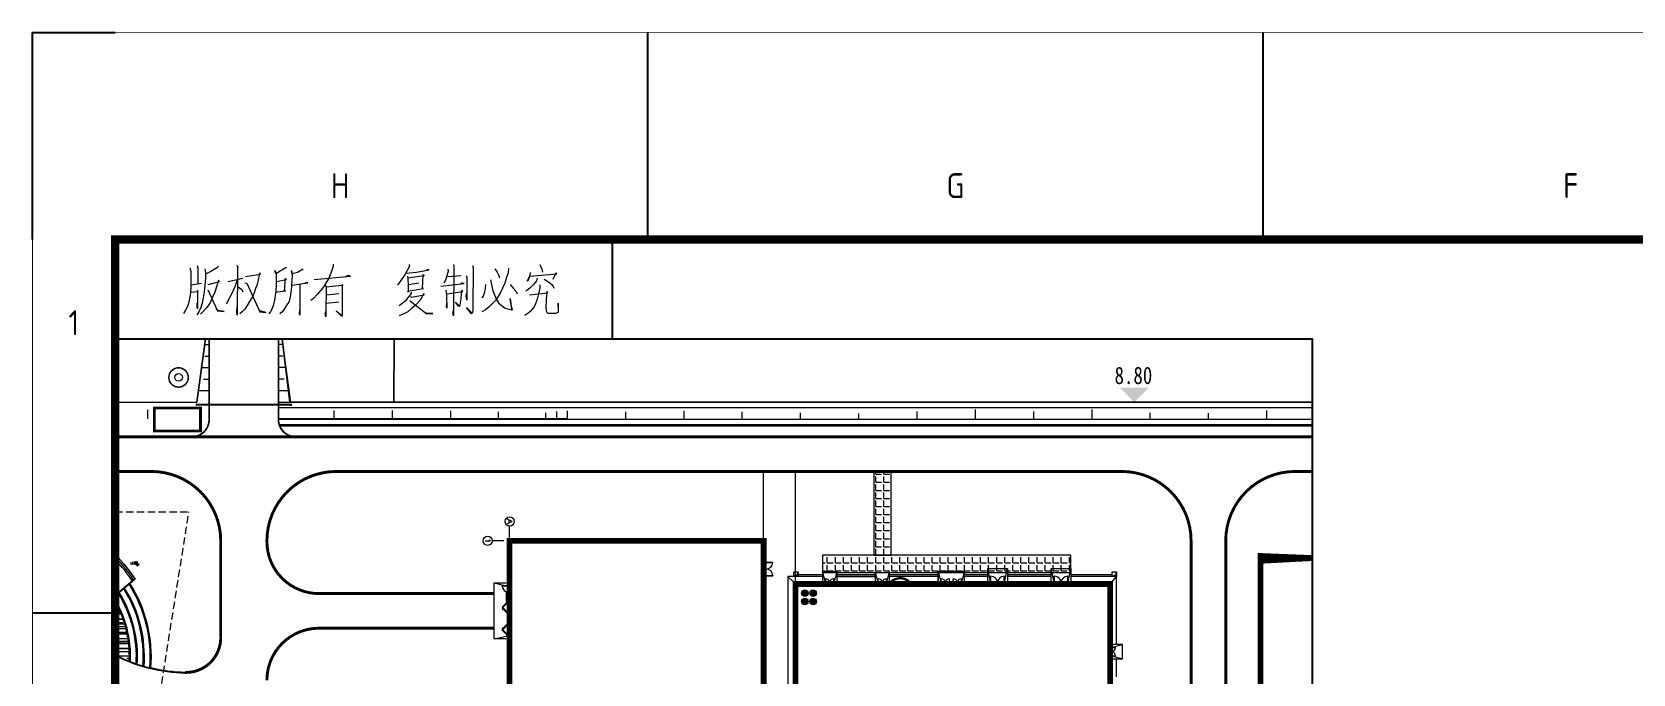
# Model space of a CAD drawing. Extents: x 238398 to 585159, y -66832 to 191977.
# Drawn here: x 364929 to 384248, y 98635 to 106385 of the extents above; entities that cross this region are included whole.
import ezdxf
from ezdxf.enums import TextEntityAlignment as Align

# ---------------------------------------------------------------- set-up
doc = ezdxf.new("R2010")
doc.units = 0
doc.header["$LTSCALE"] = 1000
doc.header["$MEASUREMENT"] = 0
doc.linetypes.add('DASH', pattern=[0.35, 0.25, -0.1])
doc.linetypes.add('DASHED2', pattern=[0.375, 0.25, -0.125])
doc.layers.get('0').update_dxf_attribs({"color": 8})
doc.layers.add('AXIS_TEXT', color=8, linetype='Continuous')
doc.layers.add('Z-本期建构筑物', color=8, linetype='Continuous')
doc.layers.add('PUB_HATCH', color=8, linetype='Continuous', lineweight=5)
doc.styles.add('_TCH_AXIS', font='complex.shx', dxfattribs={"bigfont": 'gbcbig.shx'})
doc.styles.add('_TCH_DIM', font='SIMPLEX', dxfattribs={"bigfont": 'GBCBIG'})
doc.styles.add('COMPLEX', font='geditxt.shx')
doc.styles.add('HT', font='')
doc.styles.get("Standard").update_dxf_attribs({"font": 'gbenor.shx', "bigfont": 'gbcbig.shx'})
doc.styles.add('TK', font='GEDITXT.SHX', dxfattribs={"width": 0.85, "height": 3.5, "bigfont": 'hztxt1.shx'})
doc.styles.get('HT').set_extended_font_data('SimHei')
doc.linetypes.add('WALL', pattern='A,1,-1e-06,["■",HT,S=0.15,R=0,X=0,Y=-0.16],-1e-06', length=1.000002)
pattern_1 = [(0, (-2249729.29788716, -1714383.900000069), (0, 1397), [1016, -381.0000000000001]), (90, (-2249729.29788716, -1714383.900000069), (-1397, 8.553875381449303e-14), [1016, -380.9999999999998])]

# ---------------------------------------------------------------- blocks, each defined once
blk = doc.blocks.new('GEDI_WK_A1_V')
at = {"color": 3}
for p, q in [((0, 841), (10, 841)), ((0, 816), (0, 841)), ((74.25, 816), (74.25, 841)), ((148.5, 816), (148.5, 841)), ((70, 804), (70, 816)), ((10, 804), (70, 804)), ((0, 770.9166666666666), (10, 770.9166666666666))]:
    blk.add_line(p, q, dxfattribs=at)
for points, const_width in [([(0, 841), (0, 0), (594, 0), (594, 841)], 0.1), ([(10, 816), (10, 10), (584, 10), (584, 816)], 1)]:
    blk.add_lwpolyline(points, close=True, dxfattribs=dict(at, const_width=const_width))
for s, p in [('H', (37.125, 821)), ('G', (111.375, 821)), ('F', (185.625, 821))]:
    blk.add_text(s, height=3, dxfattribs=at).set_placement(p, align=Align.CENTER)
blk.add_text('1', height=3, dxfattribs=at).set_placement((5, 805.9583333333334), align=Align.MIDDLE)
blk = doc.blocks.new('GEDI_Copyright_2012')
at = {"color": 7, "lineweight": 0}
for points in [[(8.986226266718404, -3.427702654565337), (9.114988913525622, -3.825968515619934), (9.114988913525622, -5.026755059100196), (9.114988913525622, -5.925099106591631), (9.028148988934731, -6.727619789017353), (8.902380822285977, -7.32651582067831), (8.731695453262546, -8.027224177721678), (8.477164639806688, -8.527302364158572), (8.222633826350716, -8.925568225213112)], [(10.81285916328443, -3.526520499789399), (10.89670460771697, -4.02659868622635), (10.89670460771697, -4.676400880578512), (10.81285916328443, -5.526833245537091), (10.72901371885189, -6.326359447804521), (10.60025107204478, -7.027067804847832), (10.47448290539603, -7.676869999199994), (10.3037975363726, -8.227854348328094), (10.09118944513295, -8.724938054606696), (9.836658631677096, -9.07529223312838)], [(9.87858135389331, -3.125260158576566), (9.96242679832585, -3.427702654565337), (9.96242679832585, -5.326203074930675)], [(12.42688396861081, -3.227072483958921), (12.34303852417827, -3.376796491874188), (11.5345288814359, -3.876874678311083), (10.98354453230786, -4.125416531450412)], [(14.6368103254398, -3.125260158576566), (14.80749569446311, -3.376796491874188), (14.76257849208855, -3.325890329182982), (14.72065576987234, -9.126198395819586), (14.67873304765601, -8.724938054606696), (14.72065576987234, -8.12604202294574)], [(20.6676933642658, -3.376796491874188), (20.49700799524248, -3.47561433709825), (19.35012209461172, -4.125416531450412), (19.26627665017918, -3.727150670395872), (19.39503929698628, -4.125416531450412), (19.39503929698628, -5.428015400313029), (19.35012209461172, -6.227541602580459), (19.30819937239539, -6.77553147155021), (19.22435392796285, -7.32651582067831), (19.09559128115575, -7.826594007115261), (18.92790039229067, -8.326672193552156), (18.71529230105102, -8.67702637207384), (18.5446069320277, -8.976474387904318)], [(22.66501162985514, -3.577426662480605), (21.98526463392, -3.975692523535145), (21.34744036020106, -4.125416531450412), (21.26359491576852, -3.727150670395872), (21.34744036020106, -4.326046702056829), (21.30551763798474, -4.927937213876135), (21.26359491576852, -5.57773940822824), (21.22167219355219, -6.125729277198047), (21.13483226896142, -6.625807463634999), (21.05098682452888, -7.176791812763099), (20.92222417772177, -7.575057673817639), (20.70961608648213, -7.87750016980641), (20.49700799524248, -8.227854348328094), (20.28439990400284, -8.527302364158572), (20.07478629292143, -8.775844217297902), (19.86217820168179, -8.976474387904318)], [(26.27635470077087, -2.975536150661299), (26.27635470077087, -3.227072483958921), (26.01882940715666, -4.077504848917499), (25.7642985937008, -4.676400880578512), (25.50976778024483, -5.077661221791345), (25.04262887554933, -5.826281261367569), (24.36288187961406, -6.625807463634999), (23.89574297491856, -7.125885650071893), (23.59928943924638, -7.377421983369516)], [(35.45144190581709, -3.026442313352504), (35.49336462803331, -3.227072483958921), (34.98430300112148, -4.176322694141561), (34.51716409642597, -4.826124888493723), (34.25963880281176, -5.227385229706613), (34.05002519173036, -5.526833245537091)], [(35.11007116777034, -4.077504848917499), (36.34379699299188, -3.927780841002289), (37.87098187372749, -3.676244507704666), (37.74521370707862, -3.625338345013461), (37.49068289362276, -3.727150670395872)], [(40.12283095277269, -3.577426662480605), (40.16475367498902, -3.876874678311083), (39.8263774171005, -4.927937213876135), (39.65569204807719, -5.227385229706613)], [(40.80257794870795, -3.026442313352504), (40.84450067092416, -3.277978646650126), (40.80257794870795, -9.225016241043647), (40.71873250427541, -8.877656542680256), (40.80257794870795, -8.527302364158572)], [(43.09634974996948, -3.125260158576566), (43.18019519440202, -3.427702654565337), (43.13827247218569, -8.227854348328094), (43.13827247218569, -8.527302364158572), (43.09634974996948, -8.775844217297902), (43.05442702775315, -8.877656542680256), (42.97058158332061, -8.976474387904318), (42.374680031818, -8.227854348328094), (43.05442702775315, -8.877656542680256)], [(47.42936253903667, -3.47561433709825), (47.38743981682035, -4.02659868622635), (47.1748317255807, -4.727307043269661), (47.00414635655738, -5.275296912239469), (46.7076928208852, -5.877187424058775), (46.45316200742923, -6.476083455719731), (46.19863119397337, -6.877343796932564), (45.85726045592662, -7.377421983369516), (45.47396699566355, -7.775687844424056), (45.09366801555882, -8.12604202294574), (44.66845183307953, -8.476396201467423), (44.24323565060024, -8.724938054606696)], [(45.81533773371029, -3.526520499789399), (46.06986854716627, -3.927780841002289), (46.24055391618958, -4.275140539365623), (46.32439936062212, -4.475770709972039), (46.32439936062212, -4.625494717887307)], [(51.21139097897571, -3.026442313352504), (51.46592179243169, -3.577426662480605), (51.54976723686423, -3.927780841002289)], [(9.156911635741835, -5.475927082845885), (10.38764298080514, -5.275296912239469)], [(11.1961526235475, -5.428015400313029), (12.55564661541791, -5.077661221791345), (12.46880669082702, -4.927937213876135), (12.25619859958738, -5.57773940822824), (12.00166778613152, -6.37726561049567), (11.74713697267555, -6.976161642156626), (11.45068343700336, -7.625963836508788), (11.02546725452407, -8.227854348328094), (10.60025107204478, -8.67702637207384), (10.26187481415639, -9.027380550595524)], [(14.72065576987234, -4.877031051184929), (14.42420223420015, -5.727463416143507), (14.0828314961534, -6.425177293028526), (13.74445523826489, -7.125885650071893), (13.44800170259271, -7.625963836508788), (13.36116177800193, -7.775687844424056)], [(13.61569259145779, -5.077661221791345), (15.40040276580748, -4.676400880578512)], [(14.72065576987234, -5.625651090761153), (15.27463459915873, -6.026911431973986), (15.40040276580748, -6.326359447804521)], [(15.69685630147967, -4.475770709972039), (17.5234891980457, -4.176322694141561), (17.43964375361315, -4.02659868622635), (17.26895838458984, -4.676400880578512), (17.10126749572476, -5.428015400313029), (16.93058212670132, -5.925099106591631), (16.75989675767801, -6.425177293028526), (16.54728866643836, -6.925255479465477), (16.20891240854985, -7.476239828593577), (15.90946439271931, -7.976318015030472), (15.61301085704713, -8.425490038776218), (15.31655732137506, -8.724938054606696), (15.01710930554452, -8.976474387904318)], [(15.61301085704713, -5.227385229706613), (15.8675416705031, -5.275296912239469), (17.43964375361315, -8.724938054606696), (18.20323619398096, -8.82675037998905), (17.43964375361315, -8.626120209382634), (17.14319021794097, -8.075135860254534)], [(19.47888474141882, -6.37726561049567), (19.56273018585136, -6.326359447804521), (20.54192519761705, -6.176635439889253), (20.41316255080994, -6.227541602580459), (20.54192519761705, -4.676400880578512), (20.62577064204959, -4.877031051184929), (19.4369620192025, -5.125572904324258)], [(21.30551763798474, -5.526833245537091), (23.2159959789833, -5.227385229706613), (23.09022781233455, -5.176479067015407), (22.87761972109479, -5.275296912239469)], [(22.28171816959218, -5.428015400313029), (22.28171816959218, -9.126198395819586), (22.23979544737585, -8.877656542680256), (22.28171816959218, -8.476396201467423)], [(23.98258289950934, -4.826124888493723), (28.39944113300908, -4.427859027439183), (28.14491031955311, -4.326046702056829)], [(25.34207689137975, -5.526833245537091), (25.42592233581229, -5.727463416143507), (25.38399961359607, -9.027380550595524), (25.38399961359607, -9.326828566426002), (25.34207689137975, -9.027380550595524), (25.38399961359607, -8.67702637207384)], [(25.42592233581229, -5.727463416143507), (27.37832339902707, -5.526833245537091), (27.37832339902707, -5.428015400313029), (27.46516332361796, -5.526833245537091), (27.37832339902707, -5.57773940822824), (27.37832339902707, -9.07529223312838), (27.33640067681085, -9.275922403734796), (26.65665368087559, -8.626120209382634), (27.33640067681085, -9.177104558510734)], [(28.14491031955311, -4.326046702056829), (27.80353958150636, -4.475770709972039)], [(35.23883381457745, -4.427859027439183), (35.28075653679366, -4.727307043269661), (35.32267925900999, -5.57773940822824), (35.32267925900999, -6.37726561049567), (35.28075653679366, -6.227541602580459), (37.19123487779223, -5.925099106591631), (37.06546671114347, -5.925099106591631), (37.1493121555759, -4.227228856832767), (37.27807480238312, -4.376952864747977), (35.28075653679366, -4.676400880578512)], [(36.64025052866418, -5.275296912239469), (35.3646019812262, -5.475927082845885)], [(39.27239858781411, -5.625651090761153), (42.07822649614582, -5.326203074930675), (42.03330929377125, -5.326203074930675), (41.86561840490617, -5.275296912239469), (41.65301031366653, -5.377109237621823)], [(40.12283095277269, -4.475770709972039), (41.73685575809907, -4.326046702056829)], [(42.33275730960167, -4.326046702056829), (42.41660275403422, -4.577583035354451), (42.41660275403422, -7.32651582067831), (42.33275730960167, -6.826437634241415), (42.374680031818, -6.526989618410937)], [(44.66845183307953, -5.428015400313029), (44.62652911086332, -5.925099106591631), (44.49776646405621, -6.476083455719731), (44.37199829740734, -6.826437634241415), (44.24323565060024, -7.027067804847832)], [(45.26435338458225, -4.877031051184929), (45.43204427344733, -5.625651090761153), (45.56080692025444, -6.176635439889253), (45.77341501149408, -6.676713626326148), (45.98602310273372, -7.227697975454248), (46.24055391618958, -7.625963836508788), (46.5789301740781, -7.925411852339323), (47.0460690787736, -8.27576603086095), (47.51320798346921, -8.425490038776218), (47.81265599929964, -8.476396201467423), (47.9384241659485, -8.476396201467423), (47.72581607470886, -7.775687844424056), (47.64197063027632, -7.125885650071893), (47.81265599929964, -8.476396201467423)], [(47.64197063027632, -5.428015400313029), (48.06718681275561, -5.925099106591631), (48.36364034842779, -6.275453285113315), (48.4924029952349, -6.577895781102086)], [(51.21139097897571, -5.475927082845885), (51.21139097897571, -5.826281261367569), (51.08262833216861, -6.577895781102086), (50.95386568536151, -7.027067804847832), (50.82809751871264, -7.425333665902372), (50.69933487190553, -7.775687844424056), (50.53164398304057, -8.12604202294574), (50.31903589180081, -8.425490038776218), (50.06450507834495, -8.67702637207384), (49.76505706251442, -8.925568225213112), (49.42668080462602, -9.177104558510734)], [(50.91194296314518, -4.676400880578512), (50.82809751871264, -4.975848896408991), (50.44480405844968, -5.428015400313029), (50.06450507834495, -5.826281261367569), (49.80697978473074, -6.026911431973986), (49.55244897127477, -6.227541602580459)], [(50.06450507834495, -3.975692523535145), (50.01958787597039, -4.326046702056829), (49.93574243153785, -4.577583035354451), (49.85189698710531, -4.826124888493723), (49.76505706251442, -4.975848896408991), (49.68121161808187, -5.026755059100196), (50.01958787597039, -4.427859027439183), (53.2925546889976, -4.125416531450412), (53.16379204219049, -4.02659868622635), (52.78049858192753, -4.826124888493723)], [(51.76237532810387, -4.775218725802574), (52.2714369550157, -5.125572904324258), (52.65473041527866, -5.428015400313029), (52.82541578430209, -5.676557253452302), (52.90926122873464, -5.877187424058775)], [(9.114988913525622, -6.37726561049567), (10.00734400070041, -6.275453285113315), (9.920504076109637, -6.125729277198047), (9.920504076109637, -8.377578356243362), (9.87858135389331, -8.075135860254534), (9.87858135389331, -7.676869999199994)], [(11.15422990133118, -6.077817594665191), (12.34303852417827, -8.626120209382634), (13.14855368676228, -8.67702637207384), (12.38496124639448, -8.575214046691485), (12.17235315515484, -8.27576603086095)], [(26.95610169670613, -6.577895781102086), (25.46784505802862, -6.727619789017353)], [(25.46784505802862, -7.676869999199994), (26.95610169670613, -7.527145991284726)], [(35.70597271927295, -6.37726561049567), (35.70597271927295, -6.526989618410937), (34.98430300112148, -7.425333665902372), (34.55908681864219, -7.775687844424056), (34.25963880281176, -8.027224177721678)], [(35.61913279468217, -6.877343796932564), (35.74789544148928, -6.976161642156626), (37.27807480238312, -6.676713626326148), (37.23315760000844, -6.526989618410937), (36.76601869531294, -7.32651582067831), (36.46956515964075, -7.676869999199994), (36.17311162396857, -7.976318015030472), (35.70597271927295, -8.377578356243362), (35.28075653679366, -8.724938054606696), (34.81361763209816, -8.976474387904318), (34.25963880281176, -9.225016241043647)], [(35.53528735024963, -7.377421983369516), (35.61913279468217, -7.425333665902372), (37.5745283380553, -8.976474387904318), (38.29619805620678, -8.925568225213112), (37.5745283380553, -8.925568225213112), (37.31999752459933, -8.775844217297902)], [(39.86830013931683, -6.125729277198047), (39.95214558374937, -6.676713626326148), (39.95214558374937, -6.77553147155021), (39.99706278612393, -8.27576603086095), (39.95214558374937, -7.976318015030472), (39.99706278612393, -7.7277761618912)], [(39.99706278612393, -6.577895781102086), (41.94946384933871, -6.275453285113315), (41.82369568268984, -6.125729277198047), (41.73685575809907, -6.526989618410937), (41.69493303588274, -7.176791812763099), (41.6110875914502, -7.625963836508788), (41.56617038907564, -7.925411852339323), (41.44040222242688, -8.075135860254534), (41.05710876216381, -7.575057673817639), (41.4823249446431, -8.027224177721678)], [(49.97766515375406, -6.676713626326148), (52.18759151058316, -6.425177293028526), (52.05882886377606, -6.275453285113315), (52.01690614155973, -6.577895781102086), (51.93306069712719, -8.176948185636888), (51.97498341934352, -8.626120209382634), (52.05882886377606, -8.775844217297902), (52.18759151058316, -8.877656542680256), (52.40019960182281, -8.877656542680256), (52.61280769306245, -8.877656542680256), (53.20571476440682, -8.877656542680256), (53.41832285564647, -8.775844217297902), (53.46024557786268, -8.724938054606696), (53.41832285564647, -7.676869999199994), (53.41832285564647, -8.775844217297902)]]:
    blk.add_lwpolyline(points, dxfattribs=at)
blk = doc.blocks.new('CEEC_TK_A1_V')
for name, p in [('GEDI_WK_A1_V', (0, 0)), ('GEDI_Copyright_2012', (10, 816))]:
    blk.add_blockref(name, p)
at = {"style": 'TK', "width": 0.85}
for tag, height, p in [('PROJECTNAME', 4.75, (529, 44)), ('PHASE', 4, (571, 44)), ('DRAWINGNAME', 4.75, (539, 31))]:
    blk.add_attdef(tag, text='', height=height, dxfattribs=at).set_placement(p, align=Align.MIDDLE_CENTER)
for tag, p, height in [('APPROVE', (416, 32.75), 3.5), ('DESIGN', (461, 32.75), 3.5), ('REVIEW1', (416, 25.75), 3.5), ('DRAW', (461, 25.75), 3.5), ('REVIEW2', (416, 18.75), 3.5), ('PROPORTION', (461, 18.75), 3.5), ('DRAWINGNUMBER', (511, 18.5), 4), ('CHECK', (416, 11.75), 3.5), ('DATE', (461, 11.75), 3.5), ('VERSION', (577, 11.75), 3.5)]:
    blk.add_attdef(tag, p, '', height=height, dxfattribs=at)
blk = doc.blocks.new('_AXISO')
blk.add_circle((0, 0), 0.5)
at = {"layer": 'AXIS_TEXT', "style": 'COMPLEX', "width": 1.041666666666667}
blk.add_attdef('A', text='', height=0.56, dxfattribs=at).set_placement((-0.25, -0.28), (0.25, -0.28), align=Align.FIT)
blk = doc.blocks.new('$DorLib2D$00000034')
for p, q in [((-0.5000000000006187, -0.04799999999931984), (-0.5000000000007416, 1.009889653385773e-12)), ((-0.3348234125231649, 0.1426552639182747), (-0.4750000000005821, 1.005618107304962e-12)), ((-0.4583568858769172, -0.01635393520467663), (-0.4750000000005821, 1.005618107304962e-12)), ((-0.3181802983995001, 0.1263013287125923), (-0.4583568858769172, -0.01635393520467663)), ((-0.3348234125231649, 0.1426552639182747), (-0.3181802983995001, 0.1263013287125923)), ((-0.3015371842758353, 0.1426552639182747), (-0.3181802983995001, 0.1263013287125923)), ((-0.3181802983995001, 0.1263013287125923), (-0.1780037109220829, -0.01635393520467663)), ((-0.3015371842758353, 0.1426552639182747), (-0.161360596798418, 1.005629949683892e-12)), ((-0.1780037109220829, -0.01635393520467663), (-0.161360596798418, 1.005629949683892e-12)), ((0.3015371842758353, 0.1426552639182747), (0.161360596798418, 1.005629949683892e-12)), ((0.1780037109220829, -0.01635393520467663), (0.161360596798418, 1.005629949683892e-12)), ((0.3181802983995001, 0.1263013287125923), (0.1780037109220829, -0.01635393520467663)), ((0.3015371842758353, 0.1426552639182747), (0.3181802983995001, 0.1263013287125923)), ((0.3348234125231649, 0.1426552639182747), (0.3181802983995001, 0.1263013287125923)), ((0.3181802983995001, 0.1263013287125923), (0.4583568858769172, -0.01635393520467663)), ((0.3348234125231649, 0.1426552639182747), (0.4750000000005821, 1.005618107304962e-12)), ((0.4583568858769172, -0.01635393520467663), (0.4750000000005821, 1.005618107304962e-12)), ((0.5000000000007416, -0.04799999999931984), (0.5000000000007416, 1.009889653385773e-12))]:
    blk.add_line(p, q)
for points in [[(-0.5000000000006185, 7.574172400385726e-13), (-0.4750000000005819, 7.548450753351198e-13), (-0.4750000000005796, -0.02299999999928072), (-0.4500000000005404, -0.02299999999928072), (-0.4500000000005404, -0.04799999999931984), (-0.5000000000006187, -0.04799999999931984)], [(-0.2898728090204765, 0.1307846330202903), (-0.2803624580926677, 0.1401297388521084), (-0.2549744755672762, 0.114292832613611), (-0.2644848264950846, 0.1049477267817925)], [(-0.2866020219793401, 0.1274560101955572), (-0.2804202938762643, 0.1335303289862392), (-0.2615738854331457, 0.1143506683972074), (-0.2677556135362211, 0.1082763496065255)], [(0.2898728090204765, 0.1307846330202903), (0.2803624580926677, 0.1401297388521084), (0.2549744755672762, 0.114292832613611), (0.2644848264950846, 0.1049477267817925)], [(0.2866020219793401, 0.1274560101955572), (0.2804202938762643, 0.1335303289862392), (0.2615738854331457, 0.1143506683972074), (0.2677556135362211, 0.1082763496065255)], [(0.5000000000006185, 7.574172400385726e-13), (0.4750000000005819, 7.548450753351198e-13), (0.4750000000005796, -0.02299999999928072), (0.4500000000005404, -0.02299999999928072), (0.4500000000005404, -0.04799999999931984), (0.5000000000006187, -0.04799999999931984)]]:
    blk.add_lwpolyline(points)
blk = doc.blocks.new('$DorLib2D$00000001')
for p, q in [((0.45, 0.9750000000000001), (0.5000000000000002, 0.9750000000000001)), ((0.45, 0), (0.45, 0.9750000000000001)), ((0.5, 0), (0.45, 0)), ((0.5, 0), (0.5, 0.9750000000000001))]:
    blk.add_line(p, q)
at = {"lineweight": 13}
blk.add_arc((0.475, 0), 0.975, 91.4692835813538, 180, dxfattribs=at)
blk = doc.blocks.new('$DorLib2D$00000002')
for p, q in [((-0.5, -5.684341886080802e-17), (-0.5000000000000007, 0.4875)), ((-0.4750000000000007, 0.4875), (-0.5000000000000007, 0.4875)), ((-0.475, -2.842170943040401e-17), (-0.4750000000000007, 0.4875)), ((0.475, -2.842170943040401e-17), (0.4750000000000007, 0.4875)), ((0.4750000000000007, 0.4875), (0.5000000000000007, 0.4875)), ((0.5, -5.684341886080802e-17), (0.5000000000000007, 0.4875)), ((-0.5, -5.684341886080802e-17), (-0.475, -2.842170943040401e-17)), ((0.5, -5.684341886080802e-17), (0.475, -2.842170943040401e-17))]:
    blk.add_line(p, q)
at = {"lineweight": 13}
for centre, start, end in [((-0.4875, -4.263256414560601e-17), 0, 88.53071641864632), ((0.4875, -4.263256414560601e-17), 91.4692835813537, 180)]:
    blk.add_arc(centre, 0.4875, start, end, dxfattribs=at)
blk = doc.blocks.new('asdasda')
at = {"layer": 'PUB_HATCH'}
blk.add_hatch(color=256, dxfattribs=at).paths.add_polyline_path([(60986.80025234539, 112142.0410736785), (55946.80250162911, 112137.2827637964), (58469.18053097092, 109619.6630419509)])
h = blk.add_hatch(dxfattribs=at)
h.set_pattern_fill('ANGLE', color=256, scale=200.0000000000001)
h.set_pattern_definition(pattern_1)
h.paths.add_polyline_path([(16320.73127921298, 83116.09437485109), (16320.73127921298, 97616.09999993024), (13320.73127921298, 97616.09999993024), (13320.73127921298, 83116.09437485109)])
h = blk.add_hatch(dxfattribs=at)
h.set_pattern_fill('ANGLE', color=256, scale=200.0000000000001)
h.set_pattern_definition(pattern_1)
h.paths.add_polyline_path([(4470.731279350817, 80116.09437485109), (47470.73127935082, 80116.09437485109), (47470.73127935082, 83116.09437485109), (4470.731279350817, 83116.09437485109)])
h = blk.add_hatch(dxfattribs=at)
h.set_pattern_fill('AR-RROOF', color=256, scale=999.9999999763533, style=0)
h.set_pattern_definition([(0, (-407333.3991112951, 1627906.928545624), (2793.999999933931, 1269.999999969968), [19049.99999954953, -2539.999999939938, 6349.999999849844, -1269.999999969969]), (0, (-405644.2991113355, 1628541.928545608), (-1269.999999969969, 1689.099999960058), [3809.999999909907, -419.0999999900897, 7619.999999819814, -952.4999999774767]), (0, (-406698.399111311, 1628986.428545598), (6603.999999843838, 850.8999999798784), [10159.99999975975, -1777.999999957956, 5079.999999879876, -1269.999999969969])])
h.paths.add_polyline_path([(-117977.7844908219, 75028.53411549749), (-117977.7844908219, 65871.50520766946), (-117208.0331475893, 65482.93570566829), (-116371.411731788, 65089.25154946558), (-115550.4351413194, 64750.80178525625), (-115534.879909019, 65881.12951230817), (-115636.7741793888, 67596.9439873437), (-115940.2938464461, 69550.68338101706), (-116329.9212658461, 71103.16017071018), (-116730.7408626396, 72314.0623824508), (-117079.6977499332, 73196.18972646212), (-117446.6235727677, 74009.31216789014), (-117860.5388882132, 74823.75613453845)])
h = blk.add_hatch(color=256, dxfattribs=at)
h.dxf.hatch_style = 1
edge = h.paths.add_edge_path()
edge.add_arc((1408.451051147655, 76523.19831537106), 576.0000000000002, 0, 360)
h = blk.add_hatch(color=256, dxfattribs=at)
h.dxf.hatch_style = 1
edge = h.paths.add_edge_path()
edge.add_arc((1408.451051147655, 75083.19831537083), 576.0000000000002, 0, 360)
h = blk.add_hatch(color=256, dxfattribs=at)
h.dxf.hatch_style = 1
edge = h.paths.add_edge_path()
edge.add_arc((2848.451051147655, 76523.19831537106), 576.0000000000002, 0, 360)
h = blk.add_hatch(color=256, dxfattribs=at)
h.dxf.hatch_style = 1
edge = h.paths.add_edge_path()
edge.add_arc((2848.451051147655, 75083.19831537083), 576.0000000000002, 0, 360)
for p, q in [((-102382.5098306164, 120576.9512041183), (-103861.456454589, 109616.0904948709)), ((-102620.0512276664, 119616.0839036782), (-101729.147215683, 119616.084146101)), ((-88838.23368119542, 119616.0839040787), (-89729.1376932431, 119616.0841465963)), ((-89114.38005126268, 120576.9512041183), (-87733.44895313773, 109616.0844503292)), ((-102480.0107467044, 117616.0838742817), (-101729.1466713762, 117616.0841460675)), ((-88978.27416219842, 117616.0838743113), (-89729.1382376207, 117616.0841466712)), ((-103112.9818095462, 115616.0837694712), (-101729.1461270116, 115616.0841460419)), ((-88345.30309929699, 115616.0837695994), (-89729.13878193963, 115616.0841467539)), ((-103605.9123914875, 111616.0836357253), (-101729.1450389149, 111616.0841459048)), ((-102729.1455817204, 113616.0838738433), (-101729.1455827625, 113616.0841460007)), ((-87983.34929848742, 111599.6188942355), (-89860.11665105913, 111599.6194044149)), ((-88729.13932719454, 113616.0838739092), (-89729.13932631724, 113616.0841468286)), ((-112339.4818550106, 106716.8131075425), (-112339.4818550274, 108296.622992184)), ((-80065.5983387446, 106716.8131070919), (-80065.59833882377, 108173.0824496106)), ((-80065.5983387446, 106716.8131070919), (-80065.59833882377, 108173.0824496106)), ((-69974.30383344088, 106716.8131072386), (-69974.30383341014, 108159.8142592772)), ((-59883.00932789687, 106716.8131064782), (-59883.00932807941, 108144.4251765776)), ((-59883.00932789687, 106716.8131064782), (-59883.00932807941, 108144.4251765776)), ((-39700.42031717207, 106716.8131067876), (-39700.4203173006, 108144.4251768952)), ((-39700.42031717207, 106716.8131067876), (-39700.4203173006, 108144.4251768952)), ((-19517.83130644076, 106616.0836021705), (-19517.8313065134, 108144.4251767432)), ((-19517.83130644076, 106616.0836021705), (-19517.8313065134, 108144.4251767432)), ((30938.64122049976, 106616.0836010824), (30938.64122048207, 108342.761957986)), ((51121.23023116589, 106616.0836013842), (51121.23023120034, 108326.5715632304)), ((81395.11374737043, 106616.0836013944), (81395.11374735646, 108166.4483545425)), ((81395.11374737043, 106616.0836013944), (81395.11374735646, 108166.4483545425)), ((-80065.5983387446, 106716.8131070919), (-89596.49518874194, 106716.8131068298)), ((-59883.00932789687, 106716.8131064782), (-80065.5983387446, 106716.8131070919)), ((-43412.17075642105, 106716.8131072442), (-59883.00932789687, 106716.8131064782)), ((-51647.59004227631, 106716.8131070803), (-51647.59004233312, 107928.8173880409)), ((-43412.17075642105, 106716.8131072442), (-43412.17075631022, 107757.5295110799)), ((-43412.17075642105, 106716.8131072442), (-43412.17075631022, 107757.5295110799)), ((-39700.42031717207, 106716.8131067876), (-43412.17075642105, 106716.8131072442)), ((-41556.29553679563, 106716.8131067813), (-41556.29553682078, 108018.3906412912)), ((-29609.12581186462, 106616.0836024769), (-29609.12581198383, 107934.7987140273)), ((-9426.536800965667, 106616.0836023407), (-9426.536800945178, 107930.6924430411)), ((664.7577044004574, 106616.0836020259), (664.757704326883, 107757.5295112345)), ((664.7577044004574, 106616.0836020259), (664.757704326883, 107757.5295112345)), ((10756.05220976658, 106616.0836017116), (10756.05220978241, 107657.4390898498)), ((20847.34671513271, 106616.083601397), (20847.34671501443, 108006.3251458383)), ((20847.34671513271, 106616.083601397), (20847.34671501443, 108006.3251458383)), ((41029.93572579976, 106616.0836016983), (41029.93572574202, 108006.3251456786)), ((41029.93572579976, 106616.0836016983), (41029.93572574202, 108006.3251456786)), ((61212.5247367043, 106616.0836010929), (61212.52473667171, 107757.5295117169)), ((61212.5247367043, 106616.0836010929), (61212.52473667171, 107757.5295117169)), ((71303.8192420667, 106616.0836012475), (71303.81924207509, 107737.5323954392)), ((-111729.8494971283, 97616.18876602012), (-117977.7844908219, 97616.18868227978)), ((-5729.26904854551, 85616.09999993071), (-5729.26904854551, 97616.09999993071)), ((-229.2687208354473, 78116.09437485156), (-229.2687208354473, 97616.09999993071)), ((-49709.29787405115, 86161.36661826028), (-49709.29787405115, 88161.36811828124)), ((-99729.8450940568, 68804.39458353468), (-99730.09096261021, 85692.31430175737)), ((-50711.74205048382, 85616.09999993071), (-52711.74336133059, 85616.09999993071)), ((-5729.26904854551, 78116.09437485156), (-5729.26904854551, 85616.09999993071)), ((-113871.0993411597, 81558.60496870591), (-115358.1355398325, 81558.60496870591)), ((-114171.0993411522, 81258.60496871267), (-114471.0993411439, 81558.60496870591)), ((-114171.0993411522, 81258.60496871267), (-113871.0993411597, 81558.60496870591)), ((33070.73127921298, 78416.09437478124), (33070.73127921298, 80816.09437480499)), ((33070.73127921298, 80816.09437480499), (36470.73127935082, 80816.09437480499)), ((33570.73127921298, 78416.09437478124), (33070.73127921298, 80816.09437480499)), ((35970.73127935082, 78416.09437478124), (36470.73127935082, 80816.09437480499)), ((36470.73127935082, 80816.09437480499), (36470.73127935082, 78416.09437478124)), ((44070.73127921298, 78416.09437478124), (44070.73127921298, 80816.09437480499)), ((44070.73127921298, 80816.09437480499), (47470.73127935082, 80816.09437480499)), ((44570.73127921298, 78416.09437478124), (44070.73127921298, 80816.09437480499)), ((46970.73127935082, 78416.09437478124), (47470.73127935082, 80816.09437480499)), ((47470.73127935082, 80816.09437480499), (47470.73127935082, 78416.09437478124)), ((-117977.7844908219, 76183.5466469801), (-114585.4077692144, 79080.91007681075)), ((-117977.7844908219, 76052.03794710804), (-114530.0556471394, 78996.67655520397)), ((-52379.29962403141, 78316.09452478332), (-50279.29824764188, 78316.09452478332)), ((-52379.29962403141, 78316.09452478332), (-50279.29824764188, 77816.09414977813)), ((-52379.29962403141, 68616.08724975097), (-52379.29962403141, 78316.09452478332)), ((-50029.29808378592, 77816.09414977813), (-49829.29795270227, 77816.09414977813)), ((-50029.29808378592, 77816.09414977813), (-50029.29808378592, 76716.0933248594)), ((-1529.268720649183, 79416.09437478124), (-529.2687206491828, 78416.09437478124)), ((4470.731279350817, 79416.09437478124), (-1529.268720649183, 79416.09437478124)), ((-1529.268720649183, 79416.09437478124), (-1529.268720649183, 53916.09437478124)), ((-529.2687206491828, 79416.09437478124), (-529.2687206491828, 80232.54689428373)), ((-529.2687206491828, 80232.54689428373), (245.387035427615, 80232.54689428373)), ((26.04254172742367, 79659.98490765621), (-529.2687206491828, 79416.09437478124)), ((245.387035427615, 79416.09437478124), (-529.2687206491828, 79416.09437478124)), ((245.387035427615, 80232.54689428373), (26.04254172742367, 79659.98490765621)), ((245.387035427615, 80232.54689428373), (245.387035427615, 79416.09437478124)), ((4470.731279350817, 79716.09437482781), (245.387035427615, 79716.09437482781)), ((4470.731279350817, 79716.09437482781), (4407.774911733344, 79716.09437482781)), ((4407.774911733344, 79416.09437478124), (4470.731279350817, 79416.09437478124)), ((4470.731279350817, 79416.09437478124), (4407.774911733344, 79416.09437478124)), ((6970.731279350817, 80216.09437482781), (4470.731279350817, 80216.09437482781)), ((4470.731279350817, 80216.09437482781), (4470.731279350817, 78416.09437478124)), ((4970.731279350817, 78416.09437478124), (4470.731279350817, 80216.09437482781)), ((4970.731279350817, 78316.09437480499), (4970.731279350817, 79047.34437480499)), ((5008.231279350817, 79047.34437480499), (4970.731279350817, 79047.34437480499)), ((4970.731279350817, 78216.09437482781), (4970.731279350817, 78416.09437478124)), ((4970.731279350817, 78316.09437480499), (5008.231279350817, 78316.09437480499)), ((5008.231279350817, 78316.09437480499), (5008.231279350817, 79047.34437480499)), ((6433.231279351749, 78316.09437480499), (6433.231279351749, 79047.34437480499)), ((6433.231279351749, 79047.34437480499), (6470.731279350817, 79047.34437480499)), ((6470.731279350817, 78316.09437480499), (6433.231279351749, 78316.09437480499)), ((6470.731279350817, 78416.09437478124), (6970.731279350817, 80216.09437482781)), ((6470.731279350817, 78316.09437480499), (6470.731279350817, 79047.34437480499)), ((6970.731279350817, 78416.09437478124), (6970.731279350817, 80216.09437482781)), ((13570.73127921298, 79716.09437482781), (6970.731279350817, 79716.09437482781)), ((8691.103938039392, 79716.09437482781), (6970.731279350817, 79716.09437482781)), ((8691.103938039392, 79416.09437478124), (6970.731279350817, 79416.09437478124)), ((13570.73127921298, 79416.09437478124), (6970.731279350817, 79416.09437478124)), ((6970.731279350817, 79416.09437478124), (13570.73127921298, 79416.09437478124)), ((13570.73127921298, 80216.09437482781), (13570.73127921298, 78416.09437478124)), ((14070.73127921298, 78416.09437478124), (13570.73127921298, 80216.09437482781)), ((14070.73127921298, 78316.09437480499), (14070.73127921298, 79047.34437480499)), ((14108.23127921298, 79047.34437480499), (14070.73127921298, 79047.34437480499)), ((14070.73127921298, 78316.09437480499), (14108.23127921298, 78316.09437480499)), ((14108.23127921298, 78316.09437480499), (14108.23127921298, 79047.34437480499)), ((15533.23127921298, 78316.09437480499), (15533.23127921298, 79047.34437480499)), ((15533.23127921298, 79047.34437480499), (15570.73127921298, 79047.34437480499)), ((15570.73127921298, 78316.09437480499), (15533.23127921298, 78316.09437480499)), ((15570.73127921298, 78416.09437478124), (16070.73127921298, 80216.09437482781)), ((15570.73127921298, 78316.09437480499), (15570.73127921298, 79047.34437480499)), ((16370.73127925955, 78416.09437478124), (15570.73127921298, 78416.09437478124)), ((16070.73127921298, 78416.09437478124), (16070.73127921298, 80216.09437482781)), ((24470.73127935082, 79716.09437482781), (16070.73127921298, 79716.09437482781)), ((17700.39474638645, 79416.09437478124), (16070.73127921298, 79416.09437478124)), ((24470.73127935082, 79416.09437478124), (17700.39474638645, 79416.09437478124)), ((29070.73127921298, 80299.3938007243), (24470.73127935082, 80299.3938007243)), ((24470.73127935082, 80299.3938007243), (24470.73127935082, 78416.09437478124)), ((24470.73127935082, 78416.09437478124), (24470.73127935082, 80299.3938007243)), ((24470.73127935082, 80299.3938007243), (24970.73127935082, 78416.09437478124)), ((24470.73127935082, 78416.09437478124), (29070.73127921298, 78416.09437478124)), ((24970.73127935082, 78416.09437478124), (24470.73127935082, 78416.09437478124)), ((24970.73127935082, 78316.09437480499), (24970.73127935082, 79047.34437480499)), ((25008.23127935082, 79047.34437480499), (24970.73127935082, 79047.34437480499)), ((24970.73127935082, 78216.09437482781), (24970.73127935082, 78416.09437478124)), ((24970.73127935082, 78316.09437480499), (25008.23127935082, 78316.09437480499)), ((25008.23127935082, 78316.09437480499), (25008.23127935082, 79047.34437480499)), ((26433.23127935175, 78316.09437480499), (26433.23127935175, 79047.34437480499)), ((26433.23127935175, 79047.34437480499), (26470.73127935082, 79047.34437480499)), ((26470.73127935082, 78316.09437480499), (26433.23127935175, 78316.09437480499)), ((26470.73127935082, 78316.09437480499), (26470.73127935082, 79047.34437480499)), ((26770.73127916455, 78416.09437478124), (26470.73127935082, 78416.09437478124)), ((27070.73127921298, 78416.09437478124), (26770.73127916455, 78416.09437478124)), ((27070.73127921298, 78316.09437480499), (27070.73127921298, 79047.34437480499)), ((27108.23127921298, 79047.34437480499), (27070.73127921298, 79047.34437480499)), ((27070.73127921298, 78316.09437480499), (27108.23127921298, 78316.09437480499)), ((27108.23127921298, 78316.09437480499), (27108.23127921298, 79047.34437480499)), ((28533.23127921298, 78316.09437480499), (28533.23127921298, 79047.34437480499)), ((28533.23127921298, 79047.34437480499), (28570.73127921298, 79047.34437480499)), ((28570.73127921298, 78316.09437480499), (28533.23127921298, 78316.09437480499)), ((28570.73127921298, 78416.09437478124), (29070.73127921298, 80299.3938007243)), ((28570.73127921298, 78316.09437480499), (28570.73127921298, 79047.34437480499)), ((28570.73127921298, 78416.09437478124), (29070.73127921298, 78416.09437478124)), ((29070.73127921298, 78416.09437478124), (29070.73127921298, 80299.3938007243)), ((33070.73127921298, 79716.09437482781), (29070.73127921298, 79716.09437482781)), ((33070.73127921298, 79416.09437478124), (29070.73127921298, 79416.09437478124)), ((33570.73127921298, 78416.09437478124), (33070.73127921298, 78416.09437478124)), ((33570.73127916548, 78316.09437480499), (33570.73127916548, 79486.09437480499)), ((33630.73127916548, 79486.09437480499), (33570.73127916548, 79486.09437480499)), ((33570.73127916548, 78316.09437480499), (33630.73127916548, 78316.09437480499)), ((33630.73127916548, 78316.09437480499), (33630.73127916548, 79486.09437480499)), ((35910.73127916455, 78316.09437480499), (35910.73127916455, 79486.09437480499)), ((35910.73127916455, 79486.09437480499), (35970.73127916455, 79486.09437480499)), ((35970.73127916455, 78316.09437480499), (35910.73127916455, 78316.09437480499)), ((35970.73127916455, 78316.09437480499), (35970.73127916455, 79486.09437480499)), ((35970.73127935082, 78416.09437478124), (35970.73127935082, 78216.09437482781)), ((44070.73127921298, 79716.09437482781), (36470.73127935082, 79716.09437482781)), ((44070.73127921298, 79416.09437478124), (36470.73127935082, 79416.09437478124)), ((44570.73127916548, 78316.09437480499), (44570.73127916548, 79486.09437480499)), ((44630.73127916548, 79486.09437480499), (44570.73127916548, 79486.09437480499)), ((44570.73127921298, 78216.09437482781), (44570.73127921298, 78416.09437478124)), ((44570.73127916548, 78316.09437480499), (44630.73127916548, 78316.09437480499)), ((44630.73127916548, 78316.09437480499), (44630.73127916548, 79486.09437480499)), ((46910.73127916455, 78316.09437480499), (46910.73127916455, 79486.09437480499)), ((46910.73127916455, 79486.09437480499), (46970.73127916455, 79486.09437480499)), ((46970.73127916455, 78316.09437480499), (46910.73127916455, 78316.09437480499)), ((46970.73127916455, 78316.09437480499), (46970.73127916455, 79486.09437480499)), ((54596.07552295178, 79716.09437482781), (47470.73127935082, 79716.09437482781)), ((55370.73127925955, 79416.09437478124), (47470.73127935082, 79416.09437478124)), ((54570.73127921298, 78416.09437478124), (55370.73127925955, 79416.09437478124)), ((54596.07552295178, 79416.09437478124), (54596.07552295178, 80232.54689428373)), ((54596.07552295178, 80232.54689428373), (55370.73127925955, 80232.54689428373)), ((55151.38678555842, 79659.98490765621), (54596.07552295178, 79416.09437478124)), ((55370.73127925955, 79416.09437478124), (54596.07552295178, 79416.09437478124)), ((55370.73127925955, 80232.54689428373), (55151.38678555842, 79659.98490765621)), ((55370.73127925955, 80232.54689428373), (55370.73127925955, 79416.09437478124)), ((55370.73127925955, 75816.09437480499), (55370.73127925955, 79416.09437478124)), ((-49866.2979769567, 76716.0933248594), (-50279.29824764188, 76716.0933248594)), ((-50279.29824764188, 76716.0933248594), (-50279.29824764188, 75116.09212481929)), ((-49866.2979769567, 76666.09328728961), (-50279.29824764188, 76666.09328728961)), ((-50279.29824764188, 75116.09212481929), (-49866.2979769567, 75116.09212481929)), ((-50054.29810017347, 75116.09212481929), (-50254.29823125619, 75116.09212481929)), ((-50229.29821487144, 76666.09328728961), (-50229.29821487144, 75116.09212481929)), ((-50229.29821487144, 75166.09216227382), (-49866.2979769567, 75166.09216227382)), ((-50029.29808378592, 76716.0933248594), (-49829.29795270227, 76716.0933248594)), ((-50029.29808378592, 76666.09328728961), (-50029.29808378592, 75166.09216227382)), ((-49866.2979769567, 76666.09328728961), (-49866.2979769567, 76716.0933248594)), ((-49866.2979769567, 75166.09216227382), (-49866.2979769567, 75116.09212481929)), ((55370.73127925955, 67666.09437478124), (55370.73127925955, 75816.09437480499)), ((-52379.29962403141, 68616.08724975097), (-50279.29824764188, 69116.08762475639)), ((-50279.29824764188, 68616.08724975097), (-52379.29962403141, 68616.08724975097)), ((-50279.29824764188, 69116.08762475639), (-49866.2979769567, 69116.08762475639)), ((-50054.29810017347, 69116.08762475639), (-50254.29823125619, 69116.08762475639)), ((-49866.2979769567, 69066.0875871859), (-50229.29821487144, 69066.0875871859)), ((-49866.2979769567, 69066.0875871859), (-49866.2979769567, 69116.08762475639)), ((54470.73127935082, 67166.09437478124), (55201.98127935268, 67166.09437478124)), ((54470.73127935082, 67166.09437478124), (54470.73127935082, 67128.59437478171)), ((54470.73127935082, 67128.59437478171), (55201.98127935268, 67128.59437478171)), ((56370.73127925955, 67666.09437478124), (54570.73127921298, 67666.09437478124)), ((54570.73127921298, 67166.09437478124), (56370.73127925955, 67666.09437478124)), ((55201.98127935268, 67128.59437478171), (55201.98127935268, 67166.09437478124)), ((56370.73127925955, 65166.09437478124), (56370.73127925955, 67666.09437478124)), ((54470.73127935082, 65703.59437478124), (55201.98127935268, 65703.59437478124)), ((54470.73127935082, 65666.09437478124), (54470.73127935082, 65703.59437478124)), ((54470.73127935082, 65666.09437478124), (55201.98127935268, 65666.09437478124)), ((54570.73127921298, 65666.09437478124), (54570.73127921298, 65166.09437478124)), ((54570.73127921298, 65666.09437478124), (56370.73127925955, 65166.09437478124)), ((54570.73127921298, 65166.09437478124), (56370.73127925955, 65166.09437478124)), ((55201.98127935268, 65703.59437478124), (55201.98127935268, 65666.09437478124)), ((55370.73127925955, 62066.09437480499), (55370.73127925955, 65166.09437478124))]:
    blk.add_line(p, q, dxfattribs=at)
at = {"layer": 'PUB_HATCH', "linetype": 'DASHED2', "ltscale": 5}
for p in [(-117977.7844908219, 90616.09999993071), (-113754.9762318525, 36787.08543749549)]:
    blk.add_line(p, (-105229.2978871614, 90616.09999993071), dxfattribs=at)
at = {"layer": 'PUB_HATCH'}
for points in [[(-117977.7844908219, 109621.2264286226), (-103852.4701878447, 109635.1231231918), (-102376.0916323978, 120576.9512041183)], [(-69724.02611004189, 120576.9512041183), (-69733.44893546402, 109616.084319449), (-87733.44893550407, 109616.0843192618), (-89114.38005094696, 120576.9512041183)], [(-69735.51940200198, 120576.9512041183), (-69735.16397351399, 109617.5414244055), (-87606.10587969422, 109635.1231231918), (-89082.48443514016, 120576.9512041183)], [(89262.01512698829, 109616.0895075614), (-69733.44893546402, 109616.084319449), (-69724.02611004189, 120576.9512041183)], [(-89733.61627573147, 109616.0836665146), (89262.01512698829, 109616.0895071502)], [(-89733.61627573147, 109616.0836665146), (89262.01512698829, 109616.0895071502)], [(89262.01512698829, 108616.0836015001), (-89562.87043101434, 108616.0836020247)], [(89262.01512698829, 106616.083601414), (-89562.87043092865, 106616.0836015914)]]:
    blk.add_lwpolyline(points, dxfattribs=at)
for points, const_width in [([(-101729.1485791393, 106616.0836007155), (-101729.1485793181, 120576.9512041183)], 300.0000000000001), ([(-89730.80294019077, 120576.9512041183), (-89734.63079235423, 106617.0014785528)], 300.0000000000001), ([(-89730.6703226855, 120576.9512041183), (-89734.48776341602, 106617.0814409242)], 300.0000000000001), ([(-117977.7844908219, 103616.0999999307), (89262.01512698829, 103616.0999999305)], 500.0000000000002), ([(-117977.7844908219, 97616.09999993071), (-111729.2880337695, 97616.09999993071)], 500.0000000000002), ([(-79729.28803376947, 97616.09999993094), (32257.77733216528, 97616.09999993071)], 500.0000000000002), ([(32257.77733216528, 97616.09999993071), (56270.71196623053, 97616.09999993071)], 500.0000000000002), ([(86270.71196623053, 97616.09999993071), (89262.01512698829, 97616.09999993071)], 500.0000000000002), ([(68270.71196623053, 85616.09999993071), (68270.71196623053, 26916.08992496761)], 500.0000000000002), ([(74270.71196623053, 85616.09999993071), (74270.71196623053, 25916.08992496738)], 500.0000000000002), ([(89262.01512698829, 25616.09999951185), (80270.70419277251, 25616.09999993048), (80270.70419283025, 82616.09999993048), (89262.01512698829, 82616.10164768691)], 1000)]:
    blk.add_lwpolyline(points, dxfattribs=dict(at, const_width=const_width))
for points, const_width in [([(-105349.001583321, 113896.6964082667, 0.9999999999999999), (-108706.0669416152, 113899.4985979998, 1.000000000137465), (-105349.0015833834, 113896.6964087281, 2.088308533476347)], 250.0000000000001), ([(-104729.2894851677, 103616.1408915878, 0.4142136420277954), (-101729.2872525658, 106616.139474764)], 300.0000000000001), ([(-104729.1442229198, 103616.2096943106, 0.4142136420277954), (-101729.1442229785, 106616.2105097498)], 300.0000000000001), ([(-89734.63079241198, 106617.0014785449), (-89734.63079240825, 106617.0014780755, 0.414298674316919), (-86734.6331526693, 103616.1275002579)], 300.0000000000001), ([(-89734.48776347376, 106617.0814409165), (-89734.48776347004, 106617.0814404474, 0.414298674316919), (-86734.48789035901, 103616.209695352)], 300.0000000000001), ([(-79729.28803376947, 97616.09999993094, 0.4142135623730952), (-91729.28803376947, 85616.09999993094)], 500.0000000000002), ([(68270.71196623053, 85616.09999993071, 0.4142135623730946), (56270.71196623053, 97616.09999993071)], 500.0000000000002), ([(86270.71196623053, 97616.09999993071, 0.414213562373095), (74270.71196623053, 85616.09999993071)], 500.0000000000002)]:
    blk.add_lwpolyline(points, format="xyb", dxfattribs=dict(at, const_width=const_width))
at = {"layer": 'PUB_HATCH', "lineweight": 0, "const_width": 500.0000000000002}
blk.add_lwpolyline([(-111229.2854778469, 104616.1482437262), (-111229.2880338104, 108616.1482446368), (-103229.2880338142, 108616.1533542112), (-103229.2848388581, 104616.1533533006), (-111229.2854778469, 104616.1482437262)], dxfattribs=at)
at = {"layer": 'PUB_HATCH', "linetype": 'DASH', "ltscale": 3, "const_width": 350.0000000000001}
for points in [[(-104051.7370378561, 109181.7017595451), (-87413.25722790044, 109159.0095502459)], [(-104051.7370378561, 109181.701760011), (-87413.25722790044, 109159.0095507116)]]:
    blk.add_lwpolyline(points, dxfattribs=at)
at = {"layer": 'PUB_HATCH', "linetype": 'WALL', "ltscale": 0.1, "const_width": 500.0000000000002}
blk.add_lwpolyline([(-89562.8866968248, 105616.1296034493), (89262.01512698829, 105615.9965146286)], dxfattribs=at)
at = {"layer": 'PUB_HATCH', "ltscale": 10, "const_width": 500.0000000000002}
for points in [[(89262.01512698829, 103615.9965532634), (-86734.63315266464, 103616.127499789)], [(-99729.28803376947, 85616.09999993071), (-99729.28803376853, 68804.55789582082)], [(-91729.29533997737, 85466.12080724211), (-91729.29526761267, 85616.12807412213)], [(-91729.28803376947, 85616.09999993094), (-91729.28803376947, 85466.09088726761)], [(-52379.29962403141, 76466.09088726761), (-82729.28803376947, 76466.09088726761)], [(-52379.29962403141, 70466.09088726761), (-82729.28803376947, 70466.09088726761)]]:
    blk.add_lwpolyline(points, dxfattribs=at)
at = {"layer": 'PUB_HATCH'}
for points, format in [([(-117977.7844908219, 97616.18855722575), (-111727.6109547578, 97616.18855722575, -0.1989608153101812), (-103244.5692348201, 94101.4712517953, -0.1988153720959251), (-99729.84949780162, 85616.19190998375), (-99729.84949780162, 68797.03725446784, -0.2019289681669261), (-101531.5083410097, 64517.82049740688, -0.200987126527718), (-105854.5885994285, 62805.60411597788, -0.05436514703630151), (-111819.4470548658, 63574.53895066725, 0.1662729953526757), (-115450.4055817472, 78210.62345282407), (-114530.0556471394, 78996.67655520397, 0.05543446512410683), (-117977.7844908219, 83173.46396693843, 0.05543446512410683)], "xyb"), ([(-99729.84949780162, 85616.19190998375, 0.414213485648022), (-111729.8494973443, 97616.18876602012)], "xyb"), ([(-117957.4731705319, 79808.82986375969, 0, 0, 0), (-116035.1514446801, 81451.63742838567, 79.99999999810827, 0, 0), (-115807.0876516206, 81646.53972773394, 0, 0, 0)], "xyseb")]:
    blk.add_lwpolyline(points, format=format, dxfattribs=at)
at = {"layer": 'PUB_HATCH', "ltscale": 10, "const_width": 500.0000000000002}
for points in [[(-99729.28803376947, 85616.09999993071, 0.414213562373094), (-111729.2880337695, 97616.09999993071)], [(-91729.28803376947, 85466.09088726761, 0.414213562373095), (-82729.28803376947, 76466.09088726761)], [(-82729.28803376947, 70466.09088726761, 0.414213562373095), (-91729.28803376947, 61466.09088726761)], [(-99729.84949780162, 68797.03725446737, -0.4199602323887092), (-105854.5885989191, 62805.60411596764, -96.1869962905287)]]:
    blk.add_lwpolyline(points, format="xyb", dxfattribs=at)
at = {"layer": 'PUB_HATCH'}
for points in [[(16320.73127921298, 83116.09437485156), (16320.73127921298, 97616.09999993071), (13320.73127921298, 97616.09999993071), (13320.73127921298, 83116.09437485156)], [(4470.731279350817, 80116.09437485156), (47470.73127935082, 80116.09437485156), (47470.73127935082, 83116.09437485156), (4470.731279350817, 83116.09437485156)]]:
    blk.add_lwpolyline(points, close=True, dxfattribs=at)
at = {"layer": 'PUB_HATCH', "const_width": 1000}
for points in [[(-49729.29788716044, 85616.09999993071), (-5729.26904854551, 85616.09999993071), (-5729.26904854551, -66183.90000006929), (-49729.29788716044, -66183.90000006929)], [(-229.2687208354473, 55016.09437475842), (-229.2687208354473, 78116.09437485156), (54270.73127916455, 78116.09437485156), (54270.73127916455, 55016.09437475842)]]:
    blk.add_lwpolyline(points, close=True, dxfattribs=at)
at = {"layer": 'PUB_HATCH'}
for centre, radius in [((-107027.5342624411, 113898.097503372), 1678.533263875823), ((-107027.5342624988, 113898.0975033639), 659.9580880906248), ((1408.451051147655, 76523.1983153713), 576.0000000000002), ((1408.451051147655, 75083.19831537083), 576.0000000000002), ((2848.451051147655, 76523.1983153713), 576.0000000000002), ((2848.451051147655, 75083.19831537083), 576.0000000000002)]:
    blk.add_circle(centre, radius, dxfattribs=at)
for centre, radius, start, end in [((-135032.635704428, 65584.18090248387), 24500.01691100878, 33.0616142816018, 45.88379352417141), ((-135032.635704428, 65584.18090248387), 24200.01691101588, 33.0616142816018, 45.19101895906311), ((-135032.635704428, 65584.18090248387), 23900.01691102297, 33.0616142816018, 44.47210604835375), ((-135032.635704428, 65584.18090248387), 23100.01691104189, 355.1284885767229, 32.74659532498448), ((-135032.635704428, 65584.18090248387), 23300.01691103715, 355.0520531574688, 32.81355204998845), ((17907.40380110685, 76831.38958556508), 2364.791486386254, 38.89075592526161, 137.9233240462966), ((17906.54186928272, 76809.83585264464), 2326.350506351101, 40.35164805684144, 136.3332423117442), ((17905.54156085104, 76785.12165153748), 2291.070545366529, 41.93096368987161, 134.611722437833), ((17920.73127930611, 76714.0110415027), 2302.083333318567, 47.67748115022243, 132.3225188497776), ((-135032.635704428, 65584.18090248387), 19500.01691112701, 357.5505839913, 31.30377118558414), ((-135032.635704428, 65584.18090248387), 19700.01691112229, 357.3523175806243, 31.39793138582998), ((-135032.635704428, 65584.18090248387), 20700.01691109864, 356.4895321439352, 31.84111106188477), ((-135032.635704428, 65584.18090248387), 20900.01691109391, 356.3405315525767, 31.92459855408206), ((-135032.635704428, 65584.18090248387), 21900.01691107027, 355.6989039552824, 32.31891783857633), ((-135032.635704428, 65584.18090248387), 22100.01691106553, 355.5896860414272, 32.39345507512204), ((-105729.8450932782, 68804.30723048327), 5999.999999858121, 268.8087014192778, 0.0008341699963203378), ((-105271.4127101516, 90849.54117140127), 28049.9999944093, 243.064313089449, 268.8087014192778), ((-105271.4127101516, 90849.54117140127), 28149.99999440692, 243.167685633015, 268.8087014192778)]:
    blk.add_arc(centre, radius, start, end, dxfattribs=at)
at = {"layer": 'PUB_HATCH', "lineweight": 13}
for centre, radius, start, end in [((24989.48127935268, 78316.09437480499), 731.2500000000002, 0, 88.53071640737329), ((26451.98127935268, 78316.09437480499), 731.2500000000002, 91.46928359262671, 180), ((27089.48127921298, 78316.09437480499), 731.2500000000002, 0, 88.53071640737329), ((28551.98127921205, 78316.09437480499), 731.2500000000002, 91.46928359262671, 180), ((33600.73127916455, 78316.09437480499), 1170, 0, 88.53071640737329), ((35940.73127916455, 78316.09437480499), 1170, 91.46928359262671, 180), ((44600.73127916455, 78316.09437480499), 1170, 0, 88.53071640737329), ((46940.73127916455, 78316.09437480499), 1170, 91.46928359262671, 180), ((54470.73127935082, 67147.34437478124), 731.2500000000002, 270, 358.5307164185267), ((54470.73127935082, 65684.84437478124), 731.2500000000002, 1.469283581473264, 90)]:
    blk.add_arc(centre, radius, start, end, dxfattribs=at)
for centre, major_axis, start_param, end_param in [((4989.48127935268, 78316.09437480499), (-517.0718337427077, 517.0718337427077), 3.926990816987398, 5.472143307642241), ((6451.98127935268, 78316.09437480499), (517.0718337427077, 517.0718337427077), 0.8110419995373459, 2.356194490192189), ((14089.48127921298, 78316.09437480499), (-517.0718337427077, 517.0718337427077), 3.926990816987398, 5.472143307642241), ((15551.98127921205, 78316.09437480499), (517.0718337427077, 517.0718337427077), 0.8110419995373459, 2.356194490192189)]:
    blk.add_ellipse(centre, major_axis=major_axis, ratio=0.999999999999688, start_param=start_param, end_param=end_param, dxfattribs=at)
at = {"layer": 'Z-本期建构筑物'}
blk.add_lwpolyline([(-117977.7844908219, 120576.9512041183), (89262.01512698829, 120576.9512041183), (89262.01512698829, -106814.4487562971), (-117977.7844908219, -106814.4487562971)], close=True, dxfattribs=at)
at = {"layer": 'PUB_HATCH'}
ref = blk.add_blockref('_AXISO', (-49709.29787405115, 88961.3687182432), dxfattribs=dict(at, xscale=1600.001200017054, yscale=1600.001048676903, zscale=1600.001048024958, rotation=270))
ref.add_attrib('A', 'A', dxfattribs={"layer": 'AXIS_TEXT', "height": 905.0972731398864, "rotation": 270, "style": '_TCH_AXIS', "width": 1.166666777093612}).set_placement((-50161.84651062079, 89413.9173977056), (-50161.84651062079, 88508.82003889675), align=Align.FIT)
ref = blk.add_blockref('_AXISO', (-53511.74388566893, 85616.09999993071), dxfattribs=dict(at, xscale=1600.001200017054, yscale=1600.001048676903, zscale=1600.001048024958, rotation=270))
ref.add_attrib('A', '1', dxfattribs={"layer": 'AXIS_TEXT', "height": 905.0972731403411, "rotation": 270, "style": '_TCH_AXIS', "width": 2.333333553886535}).set_placement((-53964.29252223857, 86068.64867916051), (-53964.29252223857, 85163.55132046784), align=Align.FIT)
for name, p, xscale, yscale, zscale, rotation in [('$DorLib2D$00000002', (-5329.268786540255, 80716.09679035423), 2400.001572037349, 2400.001572037349, 2400.001572037349, 270), ('$DorLib2D$00000001', (-49929.2980182441, 77266.09373731911), 1100.000825063792, 1100.000720965676, -1100.000720517158, 90)]:
    blk.add_blockref(name, p, dxfattribs=dict(at, xscale=xscale, yscale=yscale, zscale=zscale, rotation=rotation))
at = {"layer": 'PUB_HATCH', "extrusion": (0, 0, -1), "xscale": 6000.004500033569, "yscale": 6000.003932538211, "zscale": 6000.00393009359, "rotation": 270}
blk.add_blockref('$DorLib2D$00000034', (50154.29816571437, 72116.08987478795), dxfattribs=at)
at = {"layer": 'PUB_HATCH', "ltscale": 0.5, "style": 'HT', "width": 0.8}
blk.add_text('8.80', height=3000.000000000001, rotation=0.05409333487142511, dxfattribs=at).set_placement((58289.31568797678, 112760.556924335, -10499.99999999991), align=Align.CENTER)
at = {"layer": 'PUB_HATCH', "style": '_TCH_DIM', "width": 0.7058823529411765}
blk.add_text('-1.200', height=297.4999999929652, dxfattribs=at).set_placement((-115388.1355398316, 81663.60496870312))

msp = doc.modelspace()

# ---------------------------------------------------------------- block references
at = {"xscale": 100, "yscale": 100, "zscale": 100}
msp.add_blockref('CEEC_TK_A1_V', (364934.4964593137, 22280.19873563101), dxfattribs=at)
at = {"layer": 'Z-本期建构筑物', "xscale": 0.06969599996227771, "yscale": 0.06969599996227771, "zscale": 0.06969599996227771}
msp.add_blockref('asdasda', (374157.0761227357, 94276.46754905727), dxfattribs=at)

doc.saveas('drawing.dxf')
